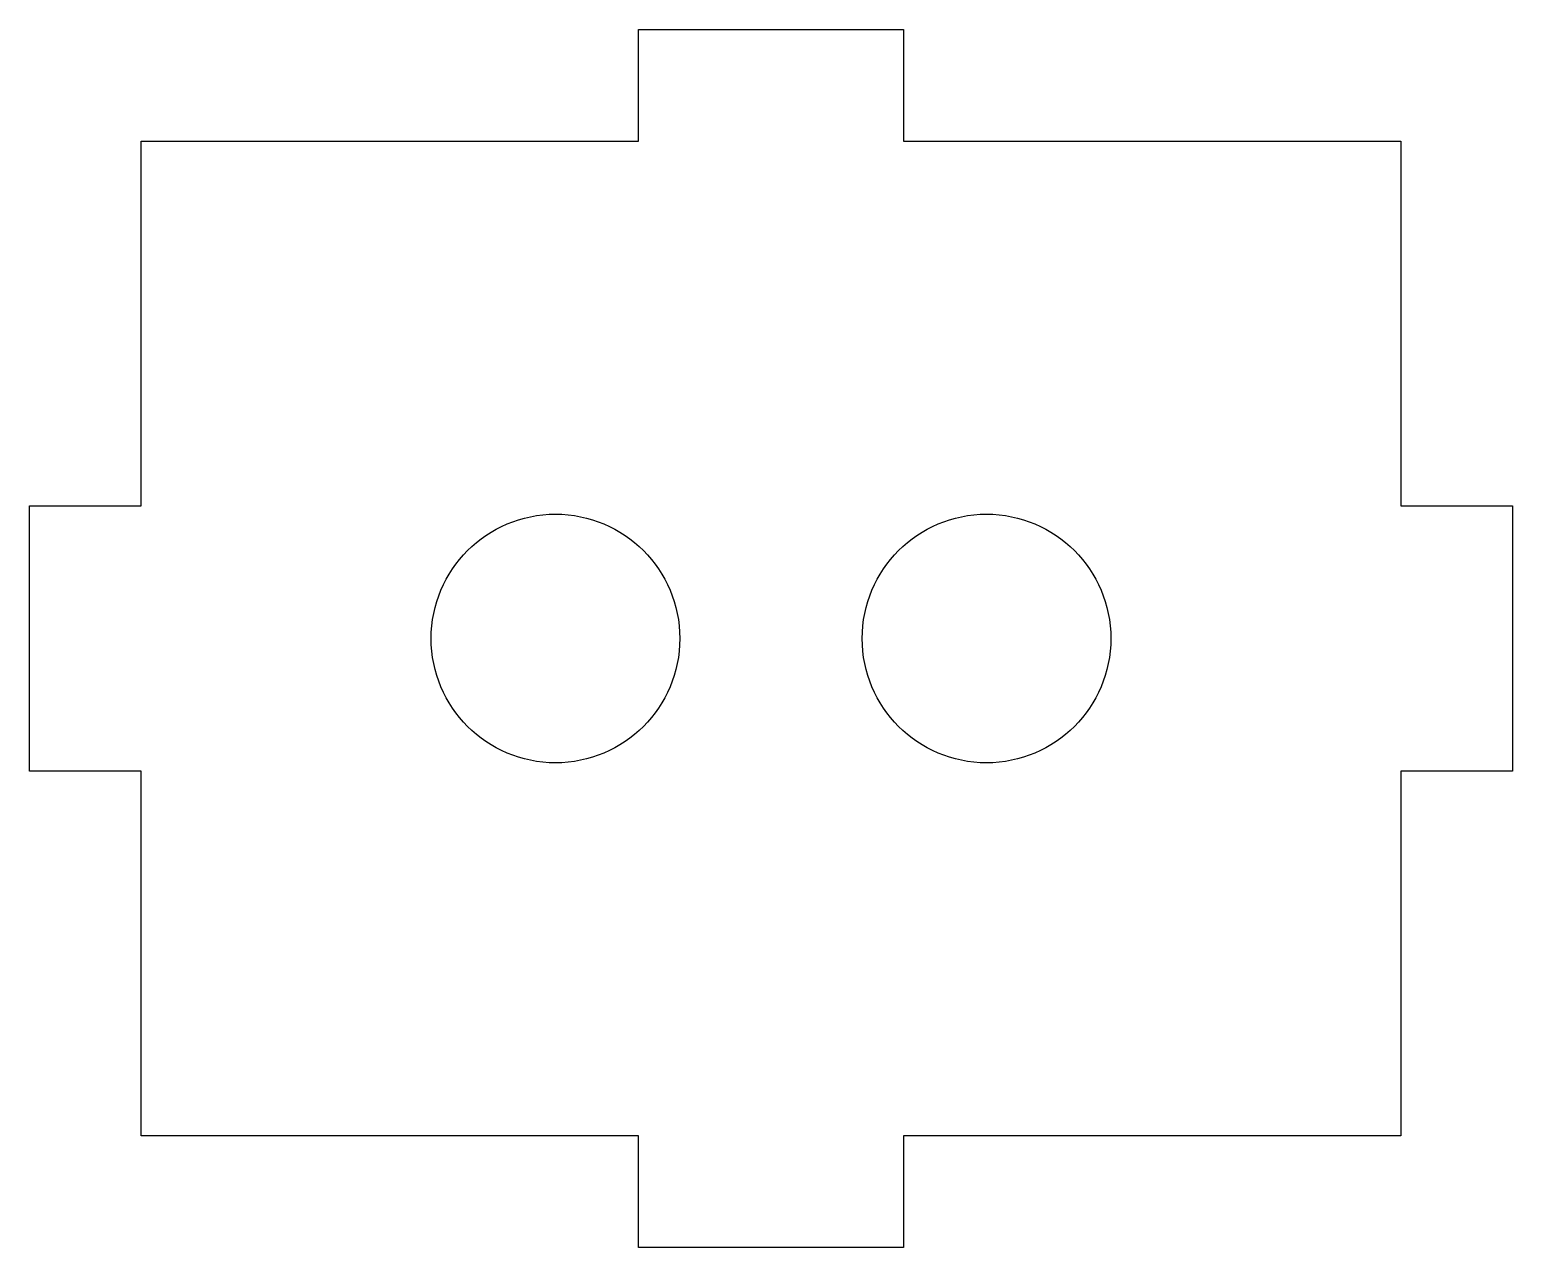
# Model space of a CAD drawing. Header units: inches. Extents: x -2.8 to 0, y -1.15 to 1.15.
import ezdxf

# ---------------------------------------------------------------- set-up
doc = ezdxf.new("R2010")
doc.units = ezdxf.units.IN
doc.layers.get('0').update_dxf_attribs({"linetype": 'CONTINUOUS'})

msp = doc.modelspace()

# ---------------------------------------------------------------- linework, layer by layer
msp.add_lwpolyline([(-0.21, -0.9375), (-1.1475, -0.9375), (-1.1475, -1.1475), (-1.6475, -1.1475), (-1.6475, -0.9375), (-2.585, -0.9375), (-2.585, -0.25), (-2.795, -0.25), (-2.795, 0.25), (-2.585, 0.25), (-2.585, 0.9375), (-1.6475, 0.9375), (-1.6475, 1.1475), (-1.1475, 1.1475), (-1.1475, 0.9375), (-0.21, 0.9375), (-0.21, 0.25), (0, 0.25), (0, -0.25), (-0.21, -0.25)], close=True)
for centre in [(-1.80375, 0), (-0.99125, 0)]:
    msp.add_circle(centre, 0.23438)

doc.saveas('drawing.dxf')
